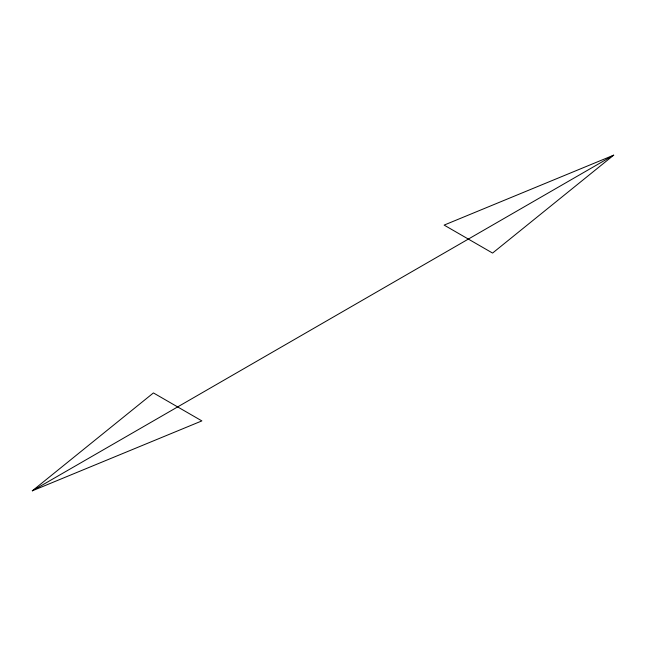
<?xml version="1.0" encoding="UTF-8"?>
<svg xmlns="http://www.w3.org/2000/svg" width="646" height="646" viewBox="0 0 646 646"><rect width="100%" height="100%" fill="white"/><g stroke="black" fill="none" stroke-linecap="round" stroke-linejoin="round"><path stroke-width="0.97" d="M32.3 490.831L153.425 392.93L201.875 420.901L32.3 490.831L613.7 155.169L492.575 253.07L444.125 225.099L613.7 155.169"/></g></svg>
